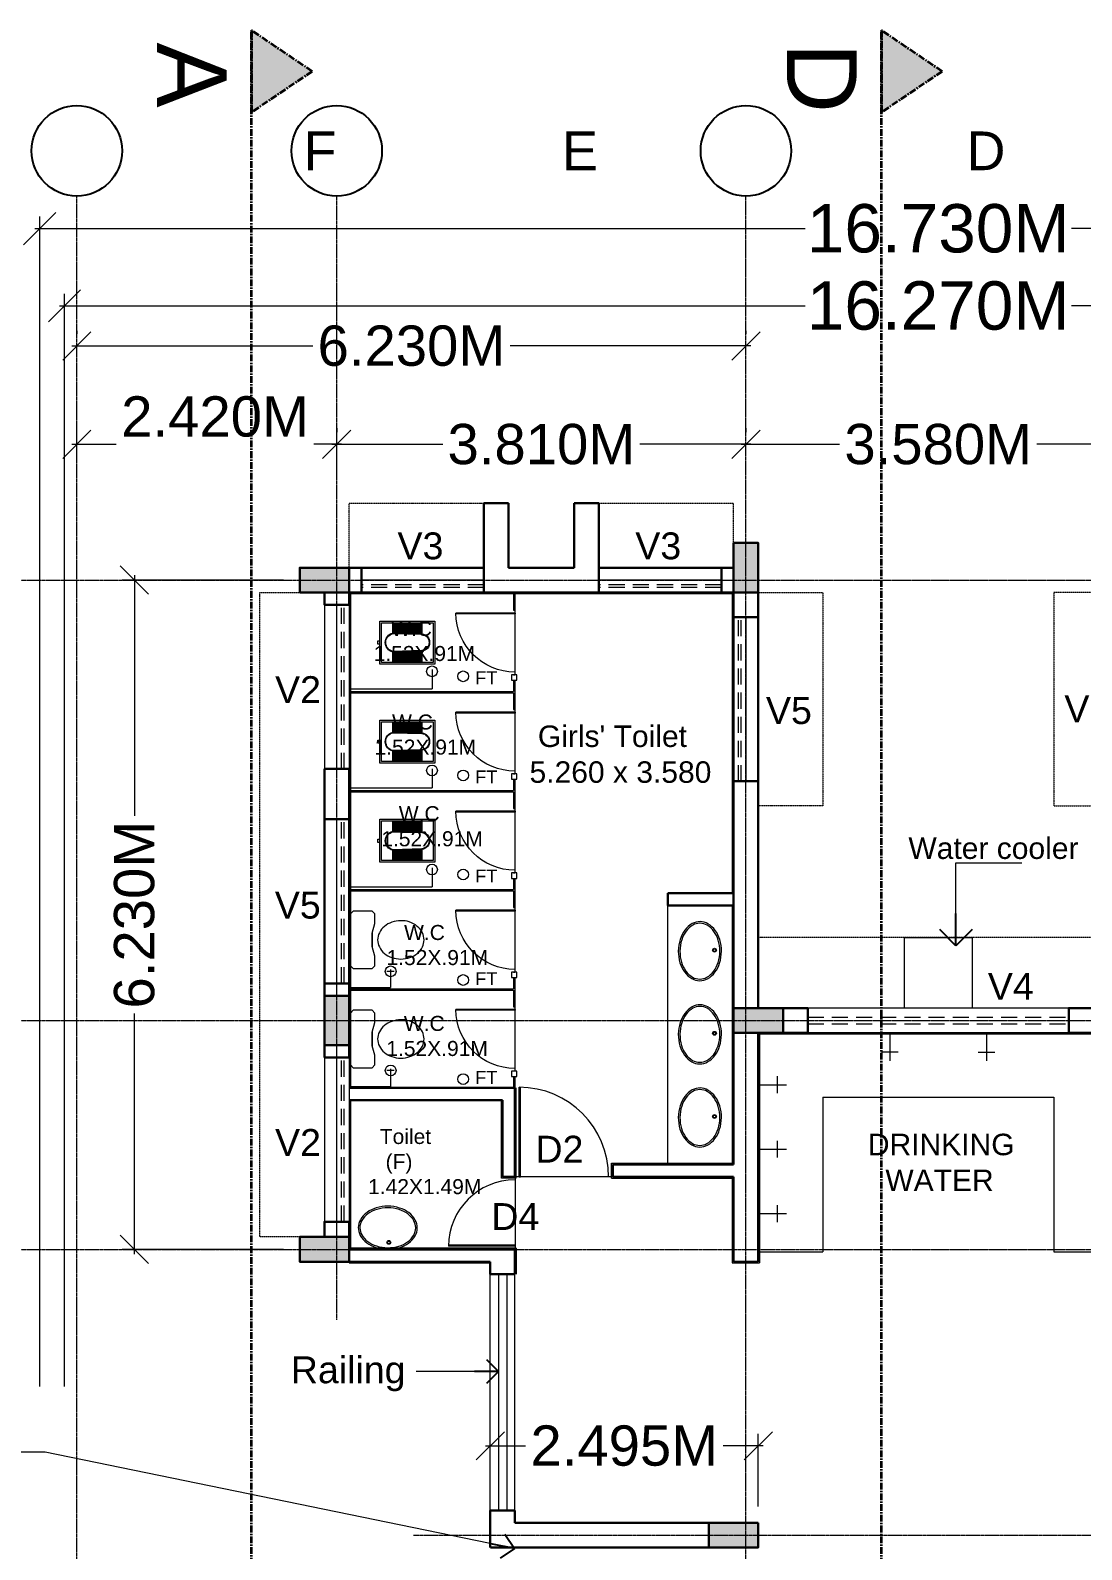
# Model space of a CAD drawing. Header units: metres. Extents: x 1545540 to 2027037, y 435419 to 693806.
# Drawn here: x 1683440 to 1693227, y 563981 to 578122 of the extents above; entities that cross this region are included whole.
import ezdxf

# ---------------------------------------------------------------- set-up
doc = ezdxf.new("R2010")
doc.units = ezdxf.units.M
doc.header["$LTSCALE"] = 1000
doc.header["$PDMODE"] = 35
doc.linetypes.add('CENTER', pattern=[2, 1.25, -0.25, 0.25, -0.25])
doc.linetypes.add('DASHED', pattern=[0.75, 0.5, -0.25])
doc.layers.get('Defpoints').update_dxf_attribs({"lineweight": 18})
for name, color, linetype, lineweight in [('- WALL', 7, 'Continuous', 30), ('Col-Hatch', 9, 'Continuous', 13), ('coloum hatch', 254, 'Continuous', 9), ('Column', 252, 'Continuous', 30), ('CUBICAL TOILET', 160, 'Continuous', 9), ('dimension', 6, 'Continuous', 13), ('Door', 54, 'Continuous', 13), ('elevation', 1, 'Continuous', 13), ('Fixture', 44, 'Continuous', 9), ('Furniture', 13, 'Continuous', 13), ('grid', 21, 'CENTER', 15), ('gride dimen', 3, 'Continuous', 13), ('Hidden', 1, 'DASHED', 18), ('PLASTER', 144, 'Continuous', 13), ('Railing', 34, 'Continuous', 20), ('Section Line', 135, 'CENTER', 35), ('Text-1', 240, 'Continuous', 15), ('Text-2', 122, 'Continuous', 25), ('Text-Grid', 1, 'Continuous', 25), ('Ventilator', 6, 'DASHED', 18), ('Window-Wall', 7, 'Continuous', 18)]:
    doc.layers.add(name, color=color, linetype=linetype, lineweight=lineweight)
doc.layers.add('text', color=7, linetype='Continuous')
doc.styles.add('dim-stylus bt', font='arial.ttf')
doc.styles.add('L120', font='simplex.shx', dxfattribs={"height": 1})
doc.styles.add('style1', font='')
doc.styles.get('style1').set_extended_font_data('Century Gothic')
doc.dimstyles.new('1      100 (big)', dxfattribs={"dimscale": 75, "dimtxt": 5, "dimasz": 3.5, "dimexe": 1.5, "dimexo": 2, "dimgap": 1, "dimtad": 0, "dimdec": 3, "dimlfac": 0.001, "dimzin": 0, "dimdsep": 46, "dimtxsty": 'dim-stylus bt', "dimblk": 'OBLIQUE', "dimcen": 0, "dimdle": 0.6, "dimclrd": 256, "dimclre": 7, "dimclrt": 256, "dimadec": 0, "dimazin": 0, "dimtfac": 0.7, "dimtdec": 3, "dimtofl": 0, "dimtmove": 1, "dimatfit": 3, "dimldrblk": 'OPEN90', "dimfxl": 0, "dimtolj": 1, "dimtzin": 0, "dimlwd": 15, "dimlwe": 15, "dimarcsym": 0})

# ---------------------------------------------------------------- blocks, each defined once
blk = doc.blocks.new('_Oblique')
at = {"color": 0, "linetype": 'ByBlock', "lineweight": -2}
blk.add_line((-0.5, -0.5), (0.5, 0.5), dxfattribs=at)
blk = doc.blocks.new('*D199')
at = {"layer": 'Defpoints', "color": 0, "ltscale": 50, "transparency": 16777216}
for p in [(1683757, 575558), (1683757, 565348), (1700027, 565205)]:
    blk.add_point(p, dxfattribs=at)
at = {"layer": 'dimension', "lineweight": 15, "ltscale": 50, "transparency": 16777216}
for p, q in [((1683712, 575558), (1690652, 575558)), ((1700072, 575558), (1693132, 575558))]:
    blk.add_line(p, q, dxfattribs=at)
at = {"layer": 'dimension', "color": 7, "lineweight": 15, "ltscale": 50, "transparency": 16777216}
for p, q in [((1683757, 565498), (1683757, 575670)), ((1700027, 565355), (1700027, 575670))]:
    blk.add_line(p, q, dxfattribs=at)
at = {"layer": 'dimension', "lineweight": 15, "ltscale": 50, "transparency": 16777216, "xscale": 300, "yscale": 300, "zscale": 300, "rotation": 180}
blk.add_blockref('_Oblique', (1683757, 575558), dxfattribs=at)
at = {"layer": 'dimension', "lineweight": 15, "ltscale": 50, "transparency": 16777216, "xscale": 300, "yscale": 300, "zscale": 300}
blk.add_blockref('_Oblique', (1700027, 575558), dxfattribs=at)
at = {"layer": 'dimension', "ltscale": 50, "transparency": 16777216, "insert": (1691892, 575558), "char_height": 450, "attachment_point": 5, "style": 'dim-stylus bt'}
blk.add_mtext('\\A1;16.270M', dxfattribs=at)
blk = doc.blocks.new('_Open90')
at = {"color": 0, "linetype": 'ByBlock', "lineweight": -2}
for p, q in [((-0.5, 0.5), (0, 0)), ((0, 0), (-1, 0)), ((0, 0), (-0.5, -0.5))]:
    blk.add_line(p, q, dxfattribs=at)
blk = doc.blocks.new('*D203')
at = {"layer": 'Defpoints', "color": 0, "ltscale": 50, "transparency": 16777216}
for p in [(1685947, 573006), (1684408, 566776), (1685947, 566776)]:
    blk.add_point(p, dxfattribs=at)
at = {"layer": 'gride dimen', "color": 7, "lineweight": 15, "ltscale": 50, "transparency": 16777216}
for p, q in [((1685797, 573006), (1684295, 573006)), ((1685797, 566776), (1684295, 566776))]:
    blk.add_line(p, q, dxfattribs=at)
at = {"layer": 'gride dimen', "lineweight": 15, "ltscale": 50, "transparency": 16777216}
for p, q in [((1684408, 573051), (1684408, 570810)), ((1684408, 566731), (1684408, 568972))]:
    blk.add_line(p, q, dxfattribs=at)
at = {"layer": 'gride dimen', "lineweight": 15, "ltscale": 50, "transparency": 16777216, "xscale": 262.5, "yscale": 262.5, "zscale": 262.5}
for p, rotation in [((1684408, 573006), 90), ((1684408, 566776), 270)]:
    blk.add_blockref('_Oblique', p, dxfattribs=dict(at, rotation=rotation))
at = {"layer": 'gride dimen', "ltscale": 50, "transparency": 16777216, "insert": (1684408, 569891), "char_height": 375, "attachment_point": 5, "rotation": 90, "style": 'dim-stylus bt'}
blk.add_mtext('\\A1;6.230M', dxfattribs=at)
blk = doc.blocks.new('*D204')
at = {"layer": 'Defpoints', "color": 0, "ltscale": 50, "transparency": 16777216}
for p in [(1686292, 574269), (1690102, 574269), (1690102, 574269)]:
    blk.add_point(p, dxfattribs=at)
at = {"layer": 'gride dimen', "color": 7, "lineweight": 15, "ltscale": 50, "transparency": 16777216}
for p, q in [((1686292, 574419), (1686292, 574382)), ((1690102, 574419), (1690102, 574382))]:
    blk.add_line(p, q, dxfattribs=at)
at = {"layer": 'gride dimen', "lineweight": 15, "ltscale": 50, "transparency": 16777216}
for p, q in [((1686247, 574269), (1687279, 574269)), ((1690147, 574269), (1689115, 574269))]:
    blk.add_line(p, q, dxfattribs=at)
at = {"layer": 'gride dimen', "lineweight": 15, "ltscale": 50, "transparency": 16777216, "xscale": 262.5, "yscale": 262.5, "zscale": 262.5, "rotation": 180}
blk.add_blockref('_Oblique', (1686292, 574269), dxfattribs=at)
at = {"layer": 'gride dimen', "lineweight": 15, "ltscale": 50, "transparency": 16777216, "xscale": 262.5, "yscale": 262.5, "zscale": 262.5}
blk.add_blockref('_Oblique', (1690102, 574269), dxfattribs=at)
at = {"layer": 'gride dimen', "ltscale": 50, "transparency": 16777216, "insert": (1688197, 574269), "char_height": 375, "attachment_point": 5, "style": 'dim-stylus bt'}
blk.add_mtext('\\A1;3.810M', dxfattribs=at)
blk = doc.blocks.new('*D205')
at = {"layer": 'Defpoints', "color": 0, "ltscale": 50, "transparency": 16777216}
for p in [(1690102, 574269), (1693682, 574269), (1693682, 574269)]:
    blk.add_point(p, dxfattribs=at)
at = {"layer": 'gride dimen', "color": 7, "lineweight": 15, "ltscale": 50, "transparency": 16777216}
for p, q in [((1690102, 574419), (1690102, 574382)), ((1693682, 574419), (1693682, 574382))]:
    blk.add_line(p, q, dxfattribs=at)
at = {"layer": 'gride dimen', "lineweight": 15, "ltscale": 50, "transparency": 16777216}
for p, q in [((1690057, 574269), (1690974, 574269)), ((1693727, 574269), (1692810, 574269))]:
    blk.add_line(p, q, dxfattribs=at)
at = {"layer": 'gride dimen', "lineweight": 15, "ltscale": 50, "transparency": 16777216, "xscale": 262.5, "yscale": 262.5, "zscale": 262.5, "rotation": 180}
blk.add_blockref('_Oblique', (1690102, 574269), dxfattribs=at)
at = {"layer": 'gride dimen', "lineweight": 15, "ltscale": 50, "transparency": 16777216, "xscale": 262.5, "yscale": 262.5, "zscale": 262.5}
blk.add_blockref('_Oblique', (1693682, 574269), dxfattribs=at)
at = {"layer": 'gride dimen', "ltscale": 50, "transparency": 16777216, "insert": (1691892, 574269), "char_height": 375, "attachment_point": 5, "style": 'dim-stylus bt'}
blk.add_mtext('\\A1;3.580M', dxfattribs=at)
blk = doc.blocks.new('*D209')
at = {"layer": 'Defpoints', "color": 0, "ltscale": 50, "transparency": 16777216}
for p in [(1686292, 574269), (1683872, 573961), (1686292, 573961)]:
    blk.add_point(p, dxfattribs=at)
at = {"layer": 'gride dimen', "lineweight": 15, "ltscale": 50, "transparency": 16777216}
for p, q in [((1683827, 574269), (1684238, 574269)), ((1686337, 574269), (1686080, 574269))]:
    blk.add_line(p, q, dxfattribs=at)
at = {"layer": 'gride dimen', "color": 7, "lineweight": 15, "ltscale": 50, "transparency": 16777216}
for p, q in [((1683872, 574111), (1683872, 574382)), ((1686292, 574111), (1686292, 574382))]:
    blk.add_line(p, q, dxfattribs=at)
at = {"layer": 'gride dimen', "lineweight": 15, "ltscale": 50, "transparency": 16777216, "xscale": 262.5, "yscale": 262.5, "zscale": 262.5, "rotation": 180}
blk.add_blockref('_Oblique', (1683872, 574269), dxfattribs=at)
at = {"layer": 'gride dimen', "lineweight": 15, "ltscale": 50, "transparency": 16777216, "xscale": 262.5, "yscale": 262.5, "zscale": 262.5}
blk.add_blockref('_Oblique', (1686292, 574269), dxfattribs=at)
at = {"layer": 'gride dimen', "ltscale": 50, "transparency": 16777216, "insert": (1685159, 574526), "char_height": 375, "attachment_point": 5, "style": 'dim-stylus bt'}
blk.add_mtext('\\A1;2.420M', dxfattribs=at)
blk = doc.blocks.new('*D211')
at = {"layer": 'Defpoints', "color": 0, "ltscale": 50, "transparency": 16777216}
for p in [(1700257, 576277), (1683527, 565348), (1700257, 565198)]:
    blk.add_point(p, dxfattribs=at)
at = {"layer": 'dimension', "color": 7, "lineweight": 15, "ltscale": 50, "transparency": 16777216}
for p, q in [((1683527, 565498), (1683527, 576390)), ((1700257, 565348), (1700257, 576390))]:
    blk.add_line(p, q, dxfattribs=at)
at = {"layer": 'dimension', "lineweight": 15, "ltscale": 50, "transparency": 16777216}
for p, q in [((1683482, 576277), (1690652, 576277)), ((1700302, 576277), (1693132, 576277))]:
    blk.add_line(p, q, dxfattribs=at)
at = {"layer": 'dimension', "lineweight": 15, "ltscale": 50, "transparency": 16777216, "xscale": 300, "yscale": 300, "zscale": 300, "rotation": 180}
blk.add_blockref('_Oblique', (1683527, 576277), dxfattribs=at)
at = {"layer": 'dimension', "lineweight": 15, "ltscale": 50, "transparency": 16777216, "xscale": 300, "yscale": 300, "zscale": 300}
blk.add_blockref('_Oblique', (1700257, 576277), dxfattribs=at)
at = {"layer": 'dimension', "ltscale": 50, "transparency": 16777216, "insert": (1691892, 576277), "char_height": 450, "attachment_point": 5, "style": 'dim-stylus bt'}
blk.add_mtext('\\A1;16.730M', dxfattribs=at)
blk = doc.blocks.new('*D212')
at = {"layer": 'Defpoints', "color": 0, "ltscale": 50, "transparency": 16777216}
for p in [(1683872, 575175), (1690102, 575185), (1690102, 575175)]:
    blk.add_point(p, dxfattribs=at)
at = {"layer": 'gride dimen', "color": 7, "lineweight": 15, "ltscale": 50, "transparency": 16777216}
for p, q in [((1683872, 575325), (1683872, 575298)), ((1690102, 575325), (1690102, 575298))]:
    blk.add_line(p, q, dxfattribs=at)
at = {"layer": 'gride dimen', "lineweight": 15, "ltscale": 50, "transparency": 16777216}
for p, q in [((1683827, 575185), (1686068, 575185)), ((1690147, 575185), (1687906, 575185))]:
    blk.add_line(p, q, dxfattribs=at)
at = {"layer": 'gride dimen', "lineweight": 15, "ltscale": 50, "transparency": 16777216, "xscale": 262.5, "yscale": 262.5, "zscale": 262.5, "rotation": 180}
blk.add_blockref('_Oblique', (1683872, 575185), dxfattribs=at)
at = {"layer": 'gride dimen', "lineweight": 15, "ltscale": 50, "transparency": 16777216, "xscale": 262.5, "yscale": 262.5, "zscale": 262.5}
blk.add_blockref('_Oblique', (1690102, 575185), dxfattribs=at)
at = {"layer": 'gride dimen', "ltscale": 50, "transparency": 16777216, "insert": (1686987, 575185), "char_height": 375, "attachment_point": 5, "style": 'dim-stylus bt'}
blk.add_mtext('\\A1;6.230M', dxfattribs=at)
blk = doc.blocks.new('RSA BASIN 2')
for points in [[(10.67, -8.12, 0.12976), (9.97, -5.22, 0.106426), (7.61, -2.47, 0.084431), (4.27, -0.72, 0.073534), (0, 0, 0.073534), (-4.29, -0.55, 0.084431), (-7.7, -2.16, 0.106426), (-10.17, -4.82, 0.12976), (-10.98, -7.69, 0.12976), (-10.28, -10.59, 0.106426), (-7.92, -13.34, 0.084431), (-4.58, -15.09, 0.073534), (-0.31, -15.81, 0.073534), (3.98, -15.26, 0.084431), (7.39, -13.64, 0.106426), (9.85, -10.99, 0.12976)], [(10.08, -7.9, 0.119977), (9.45, -5.5, 0.106426), (7.25, -2.94, 0.084431), (4.08, -1.28, 0.073534), (-0.01, -0.59, 0.073534), (-4.13, -1.12, 0.084431), (-7.36, -2.65, 0.106426), (-9.66, -5.12, 0.12976), (-10.39, -7.7, 0.009633), (-10.39, -7.9, 0.119977), (-9.76, -10.31, 0.106426), (-7.57, -12.87, 0.084431), (-4.4, -14.53, 0.073534), (-0.3, -15.22, 0.073534), (3.82, -14.69, 0.084431), (7.05, -13.16, 0.106426), (9.35, -10.69, 0.12976), (10.08, -8.11, 0.009633)]]:
    blk.add_lwpolyline(points, format="xyb", close=True)
for radius in [0.7, 0.479]:
    blk.add_circle((-0.47, -2.53), radius)
blk = doc.blocks.new('CC')
at = {"layer": 'Col-Hatch', "ltscale": 0.05}
blk.add_hatch(color=256, dxfattribs=at).paths.add_polyline_path([(4078.606, 341.328), (4078.606, 341.098), (4079.066, 341.098), (4079.066, 341.328)])
at = {"layer": 'Column'}
blk.add_lwpolyline([(4078.606, 341.328), (4079.066, 341.328), (4079.066, 341.098), (4078.606, 341.098)], close=True, dxfattribs=at)
blk = doc.blocks.new('ENGLISH SHEET')
at = {"layer": 'Fixture'}
for p, q in [((4663.798, 251.204), (4663.773, 251.179)), ((4663.773, 251.179), (4663.773, 250.696)), ((4663.976, 251.204), (4663.798, 251.204)), ((4664.002, 251.179), (4663.976, 251.204)), ((4664.002, 251.09), (4664.002, 251.179)), ((4663.976, 251.001), (4664.002, 251.09)), ((4663.976, 250.874), (4663.976, 251.001)), ((4663.976, 251.001), (4663.976, 250.874)), ((4664.002, 250.785), (4663.976, 250.874)), ((4664.002, 250.696), (4664.002, 250.785)), ((4663.773, 250.696), (4663.798, 250.67)), ((4663.798, 250.67), (4663.976, 250.67)), ((4663.976, 250.67), (4664.002, 250.696))]:
    blk.add_line(p, q, dxfattribs=at)
blk.add_lwpolyline([(4664.459, 250.937, 0.117036), (4664.443, 251.003, 0.104338), (4664.396, 251.063, 0.09029), (4664.321, 251.105, 0.09898), (4664.243, 251.115, 0.08237), (4664.159, 251.101, 0.09029), (4664.09, 251.063, 0.104338), (4664.043, 251.003, 0.117036), (4664.027, 250.937, 0.117036), (4664.043, 250.871, 0.104338), (4664.09, 250.811, 0.09029), (4664.159, 250.773, 0.08237), (4664.243, 250.759, 0.08237), (4664.327, 250.773, 0.09029), (4664.396, 250.811, 0.104338), (4664.443, 250.871, 0.117036)], format="xyb", close=True, dxfattribs=at)
blk = doc.blocks.new('RSA CL6')
for p, q in [((5.51, 3.48), (5.51, 7.28)), ((5.91, 3.47), (5.91, 7.28)), ((6.3, 3.46), (6.3, 7.28)), ((6.69, 3.45), (6.69, 7.28)), ((7.09, 3.44), (7.09, 7.28)), ((7.48, 3.43), (7.48, 7.28)), ((7.87, 3.42), (7.87, 7.28)), ((8.27, 3.41), (8.27, 7.28)), ((8.66, 3.4), (8.66, 7.28)), ((9.06, 3.39), (9.06, 7.28)), ((9.45, 3.38), (9.45, 7.28)), ((9.84, 3.37), (9.84, 7.28)), ((10.24, 3.36), (10.24, 7.28)), ((10.63, 3.35), (10.63, 7.28)), ((11.02, 3.34), (11.02, 7.28)), ((11.42, 3.33), (11.42, 7.28)), ((11.81, 3.32), (11.81, 7.28)), ((12.2, 3.31), (12.2, 7.28)), ((12.6, 3.31), (12.6, 7.28)), ((12.99, 3.3), (12.99, 7.28)), ((13.39, 3.29), (13.39, 7.28)), ((13.78, 3.28), (13.78, 7.28)), ((14.17, 3.27), (14.17, 7.28)), ((14.57, 3.26), (14.57, 7.28)), ((14.96, 3.25), (14.96, 7.28)), ((15.35, 3.24), (15.35, 7.28)), ((15.75, 3.23), (15.75, 7.28)), ((16.14, 3.22), (16.14, 7.28)), ((16.14, 7.28), (16.14, 3.22)), ((5.51, -7.28), (5.51, -3.47)), ((5.91, -7.28), (5.91, -3.45)), ((6.3, -7.28), (6.3, -3.44)), ((6.69, -7.28), (6.69, -3.43)), ((7.09, -7.28), (7.09, -3.42)), ((7.48, -7.28), (7.48, -3.41)), ((7.87, -7.28), (7.87, -3.4)), ((8.27, -7.28), (8.27, -3.39)), ((8.66, -7.28), (8.66, -3.38)), ((9.06, -7.28), (9.06, -3.37)), ((9.45, -7.28), (9.45, -3.36)), ((9.84, -7.28), (9.84, -3.34)), ((10.24, -7.28), (10.24, -3.33)), ((10.63, -7.28), (10.63, -3.32)), ((11.02, -7.28), (11.02, -3.31)), ((11.42, -7.28), (11.42, -3.3)), ((11.81, -7.28), (11.81, -3.29)), ((12.2, -7.28), (12.2, -3.28)), ((12.6, -7.28), (12.6, -3.27)), ((12.99, -7.28), (12.99, -3.26)), ((13.39, -7.28), (13.39, -3.24)), ((13.78, -7.28), (13.78, -3.23)), ((14.17, -7.28), (14.17, -3.22)), ((14.57, -7.28), (14.57, -3.21)), ((14.96, -7.28), (14.96, -3.2)), ((15.35, -7.28), (15.35, -3.19)), ((15.75, -7.28), (15.75, -3.18)), ((16.14, -3.17), (16.14, -7.28)), ((16.14, -7.28), (16.14, -3.17))]:
    blk.add_line(p, q)
for points in [[(0.79, 7.87), (20.87, 7.87), (20.87, -7.87), (0.79, -7.87)], [(1.38, 7.28), (20.28, 7.28), (20.28, -7.28), (1.38, -7.28)]]:
    blk.add_lwpolyline(points, close=True)
blk.add_lwpolyline([(0.79, -0.59), (0, -0.59), (0, 0.59), (0.79, 0.59)])
for points in [[(5.51, 3.48), (16.14, 3.22, -0.899983), (16.14, -3.17), (5.54, -3.47, -0.799392)], [(5.53, 3.28), (16.13, 3.02, -0.897689), (16.12, -2.97), (5.56, -3.27, -0.793494), (5.53, 3.28)]]:
    blk.add_lwpolyline(points, format="xyb", close=True)
blk = doc.blocks.new('RH 1200')
for p, q in [((20.99, 0), (20.99, 43.31)), ((21.65, 0), (21.65, 43.31)), ((21.65, 0), (20.99, 0))]:
    blk.add_line(p, q)
at = {"extrusion": (0, 0, -1)}
blk.add_ellipse((21.65, 0), major_axis=(-30.62, 30.62), ratio=1, start_param=5.497787, end_param=7.068583, dxfattribs=at)
blk = doc.blocks.new('HJK')
at = {"layer": 'Door', "ltscale": 20}
blk.add_line((3658.233, -481.12), (3658.908, -481.12), dxfattribs=at)
at = {"layer": 'Door', "ltscale": 20, "xscale": 0.014287499999341, "yscale": 0.014287499999341, "zscale": 0.014287499999341, "rotation": 359.999999999943}
blk.add_blockref('RH 1200', (3658.571, -481.12), dxfattribs=at)
blk = doc.blocks.new('*D214')
at = {"layer": 'Defpoints', "color": 0, "ltscale": 50, "transparency": 16777216}
for p in [(1687722, 564947), (1687722, 564231), (1690217, 564231)]:
    blk.add_point(p, dxfattribs=at)
at = {"layer": 'gride dimen', "lineweight": 15, "ltscale": 50, "transparency": 16777216}
for p, q in [((1687677, 564947), (1688048, 564947)), ((1690262, 564947), (1689891, 564947))]:
    blk.add_line(p, q, dxfattribs=at)
at = {"layer": 'gride dimen', "color": 7, "lineweight": 15, "ltscale": 50, "transparency": 16777216}
for p, q in [((1687722, 564381), (1687722, 565060)), ((1690217, 564381), (1690217, 565060))]:
    blk.add_line(p, q, dxfattribs=at)
at = {"layer": 'gride dimen', "lineweight": 15, "ltscale": 50, "transparency": 16777216, "xscale": 262.5, "yscale": 262.5, "zscale": 262.5}
for p, rotation in [((1687722, 564947), 180.0000000004864), ((1690217, 564947), 4.864109115487736e-10)]:
    blk.add_blockref('_Oblique', p, dxfattribs=dict(at, rotation=rotation))
at = {"layer": 'gride dimen', "ltscale": 50, "transparency": 16777216, "insert": (1688969, 564947), "char_height": 375, "attachment_point": 5, "style": 'dim-stylus bt'}
blk.add_mtext('\\A1;2.495M', dxfattribs=at)

msp = doc.modelspace()

# ---------------------------------------------------------------- hatches: boundary and pattern name
at = {"layer": 'Section Line', "ltscale": 0.05}
for points in [[(1686062.8221, 577740.086), (1685497.8043, 578122.03), (1685497.8043, 577358.1421)], [(1691928.1245, 577740.086), (1691363.1067, 578122.03), (1691363.1067, 577358.1421)]]:
    msp.add_hatch(color=256, dxfattribs=at).paths.add_polyline_path(points)

# ---------------------------------------------------------------- linework, layer by layer
at = {"layer": '- WALL'}
for p, q in [((1687892.1067, 573720.9925), (1687662.1068, 573720.9925)), ((1687662.1068, 572890.9925), (1687662.1068, 573720.9925)), ((1687892.1067, 573120.9925), (1687892.1067, 573720.9925)), ((1688502.1067, 573120.9925), (1688502.1067, 573720.9925)), ((1688732.1067, 573720.9925), (1688502.1067, 573720.9925)), ((1688732.1067, 572890.9925), (1688732.1067, 573720.9925)), ((1686522.1068, 573120.9925), (1686407.1068, 573120.9925)), ((1687662.1068, 573120.9925), (1686521.1067, 573120.9925)), ((1686521.1067, 572890.9925), (1686521.1067, 573120.9925)), ((1688502.1067, 573120.9925), (1687892.1067, 573120.9925)), ((1689873.1067, 573120.9925), (1688732.1067, 573120.9925)), ((1689987.1067, 573120.9925), (1689873.1067, 573120.9925)), ((1689873.1067, 573120.9925), (1689873.1067, 572890.9925)), ((1686407.1067, 572890.9925), (1686522.1068, 572890.9925)), ((1686521.1067, 572890.9925), (1687662.1068, 572890.9925)), ((1687662.1068, 572890.9925), (1688732.1067, 572890.9925)), ((1688732.1067, 572890.9925), (1689873.1067, 572890.9925)), ((1689873.1067, 572890.9925), (1689987.1067, 572890.9925)), ((1689987.1067, 572890.9925), (1689987.1067, 567565.9927)), ((1690217.1067, 572890.9925), (1690217.1067, 569020.9926)), ((1686177.1068, 571247.9925), (1686407.1068, 571247.9925)), ((1689987.1067, 571132.9926), (1690217.1067, 571132.9926)), ((1686177.1067, 570778.9926), (1686177.1067, 569135.9926)), ((1686407.1067, 569135.9926), (1686407.1067, 570778.9926)), ((1689375.1067, 570091.3307), (1689987.1067, 570091.3307)), ((1689375.1067, 570091.3307), (1689375.1067, 569976.3307)), ((1689375.1067, 569976.3307), (1689987.1067, 569976.3307)), ((1686407.1067, 568790.9926), (1686407.1067, 569240.9926)), ((1686407.1067, 568790.9926), (1686407.1067, 569240.9926)), ((1690217.1067, 568790.9926), (1690217.1067, 566660.9926)), ((1686407.1068, 568278.9926), (1687951.6068, 568278.9926)), ((1687951.6068, 567450.9926), (1687951.6068, 568278.9926)), ((1686407.1068, 568163.9926), (1687836.6068, 568163.9926)), ((1687836.6068, 567450.9926), (1687836.6068, 568163.9926)), ((1688861.6998, 567565.9927), (1689987.1067, 567565.9927)), ((1688861.6998, 567450.9927), (1688861.6998, 567565.9927)), ((1687951.6068, 567450.9926), (1687836.6068, 567450.9926)), ((1688861.6998, 567450.9927), (1689987.1067, 567450.9927)), ((1689987.1067, 567450.9927), (1689987.1067, 566660.9926)), ((1687951.6998, 566775.9926), (1686407.1068, 566775.9926)), ((1687951.6068, 566775.9926), (1687951.6068, 566545.9926)), ((1686407.1068, 566660.9926), (1687721.6068, 566660.9926)), ((1690217.1067, 566660.9926), (1689987.1067, 566660.9926)), ((1689987.1067, 566660.9926), (1690217.1067, 566660.9926)), ((1687721.6068, 564000.9927), (1687721.6068, 564230.9927)), ((1689757.1067, 564230.9927), (1687951.6068, 564230.9927)), ((1689757.1067, 564000.9927), (1687722.1073, 564000.9927))]:
    msp.add_line(p, q, dxfattribs=at)
at = {"layer": '- WALL', "ltscale": 0.05}
for p, q in [((1686177.1067, 569250.9926), (1686407.1067, 569250.9926)), ((1686177.1067, 568560.9926), (1686407.1068, 568560.9926)), ((1686177.1067, 568560.9926), (1686407.1068, 568560.9926)), ((1686177.1068, 566890.9926), (1686407.1068, 566890.9926)), ((1687721.6068, 566545.9926), (1687721.6068, 566660.9926)), ((1687951.6068, 566545.9926), (1687951.6068, 566660.9926)), ((1687721.6068, 566545.9926), (1687951.6068, 566545.9926)), ((1687721.6068, 564345.9927), (1687951.6068, 564345.9927)), ((1687721.6068, 564230.9927), (1687721.6068, 564345.9927)), ((1687951.6068, 564345.9927), (1687951.6068, 564230.9927))]:
    msp.add_line(p, q, dxfattribs=at)
for points in [[(1686407.1067, 572775.9925), (1686177.1067, 572775.9925), (1686177.1068, 572890.9925), (1686407.1068, 572890.9925)], [(1690217.1067, 572660.9925), (1689987.1067, 572660.9925), (1689987.1067, 572890.9925), (1690217.1067, 572890.9925)], [(1693337.1067, 568790.9926), (1693337.1067, 569020.9926), (1693107.1067, 569020.9926), (1693107.1067, 568790.9926)], [(1686177.1067, 568560.9926), (1686407.1067, 568560.9926), (1686407.1067, 568675.9926), (1686177.1067, 568675.9926)], [(1686407.1068, 567032.9926), (1686177.1068, 567032.9926), (1686177.1068, 566890.9926), (1686407.1068, 566890.9926)]]:
    msp.add_lwpolyline(points, close=True, dxfattribs=at)
at = {"layer": '- WALL'}
msp.add_lwpolyline([(1686177.1068, 571247.9925), (1686407.1067, 571247.9925), (1686407.1067, 570778.9926), (1686177.1068, 570778.9926)], close=True, dxfattribs=at)
at = {"layer": '- WALL', "ltscale": 0.05}
msp.add_lwpolyline([(1690447.1067, 569020.9926), (1690447.1067, 569020.9926), (1690677.1067, 569020.9926), (1690677.1067, 568790.9926), (1690447.1067, 568790.9926)], dxfattribs=at)
at = {"layer": 'CUBICAL TOILET', "ltscale": 0.05}
for p, q in [((1687939.1067, 572878.9925), (1687939.1067, 572723.9925)), ((1687951.6067, 572878.9925), (1687951.6067, 572723.9925)), ((1687939.1067, 572723.9925), (1687951.6067, 572723.9925)), ((1687939.1067, 572123.9925), (1687951.6067, 572123.9925)), ((1687939.1067, 572073.9925), (1687939.1067, 571968.9925)), ((1687939.1068, 572123.9925), (1687951.6068, 572123.9925)), ((1687951.6067, 572073.9925), (1687951.6067, 571801.4925)), ((1686419.1067, 571968.9925), (1687939.1067, 571968.9925)), ((1686419.1067, 571956.4925), (1687939.1067, 571956.4925)), ((1687939.1067, 571956.4925), (1687939.1067, 571801.4925)), ((1687939.1067, 571801.4925), (1687951.6067, 571801.4925)), ((1687939.1067, 571201.4925), (1687951.6067, 571201.4925)), ((1687939.1068, 571201.4925), (1687951.6068, 571201.4925)), ((1686419.1067, 571046.4926), (1687939.1067, 571046.4926)), ((1686419.1067, 571033.9926), (1687939.1067, 571033.9926)), ((1687939.1067, 571151.4925), (1687939.1067, 571046.4925)), ((1687939.1067, 571033.9925), (1687939.1067, 570878.9925)), ((1687951.6067, 571151.4925), (1687951.6067, 570878.9925)), ((1687939.1067, 570878.9925), (1687951.6067, 570878.9925)), ((1687939.1067, 570278.9925), (1687951.6067, 570278.9925)), ((1687939.1067, 570228.9926), (1687939.1067, 570123.9926)), ((1687939.1068, 570278.9925), (1687951.6068, 570278.9925)), ((1687951.6067, 570228.9926), (1687951.6067, 569956.4926)), ((1686419.1067, 570123.9926), (1687939.1067, 570123.9926)), ((1686419.1067, 570111.4926), (1687939.1067, 570111.4926)), ((1687939.1067, 570111.4926), (1687939.1067, 569956.4926)), ((1687939.1067, 569956.4926), (1687951.6067, 569956.4926)), ((1687939.1067, 569356.4926), (1687951.6068, 569356.4926)), ((1686419.1067, 569201.4926), (1687939.1067, 569201.4926)), ((1686419.1067, 569188.9926), (1687939.1067, 569188.9926)), ((1687939.1067, 569188.9926), (1687939.1067, 569033.9926)), ((1687939.1068, 569306.4926), (1687939.1068, 569201.4926)), ((1687951.6068, 569306.4926), (1687951.6068, 569033.9926)), ((1687939.1067, 569033.9926), (1687951.6068, 569033.9926)), ((1687939.1068, 568383.9926), (1687939.1068, 568278.9926)), ((1687951.6068, 568383.9926), (1687951.6068, 568278.9926))]:
    msp.add_line(p, q, dxfattribs=at)
for points in [[(1687970.3567, 572123.9925), (1687920.3567, 572123.9925), (1687920.3567, 572073.9925), (1687970.3567, 572073.9925)], [(1687970.3567, 571201.4925), (1687920.3567, 571201.4925), (1687920.3567, 571151.4925), (1687970.3567, 571151.4925)], [(1687970.3567, 570278.9925), (1687920.3567, 570278.9925), (1687920.3567, 570228.9926), (1687970.3567, 570228.9926)], [(1687970.3567, 569356.4926), (1687920.3567, 569356.4926), (1687920.3567, 569306.4926), (1687970.3567, 569306.4926)], [(1687970.3567, 568433.9926), (1687920.3567, 568433.9926), (1687920.3567, 568383.9926), (1687970.3567, 568383.9926)]]:
    msp.add_lwpolyline(points, close=True, dxfattribs=at)
at = {"layer": 'Fixture'}
for p, q in [((1689375.1067, 567577.9927), (1689375.1067, 569976.3307)), ((1691442.1067, 568790.9926), (1691442.1067, 568529.2283)), ((1692342.1067, 568790.9926), (1692342.1067, 568529.2283)), ((1691520.1878, 568612.3739), (1691364.0256, 568612.3739)), ((1692264.0256, 568612.3739), (1692420.1877, 568612.3739)), ((1690395.7254, 568230.4115), (1690395.7254, 568386.5737)), ((1690217.1067, 568308.4926), (1690478.871, 568308.4926)), ((1690817.1067, 568190.9926), (1690817.1067, 566752.3914)), ((1690817.1067, 568190.9926), (1692967.1067, 568190.9926)), ((1692967.1067, 568190.9926), (1692967.1067, 566752.3914)), ((1690395.7254, 567630.4115), (1690395.7254, 567786.5737)), ((1690217.1067, 567708.4926), (1690478.871, 567708.4926)), ((1690217.1067, 567108.4926), (1690478.871, 567108.4926)), ((1690217.1067, 567108.4926), (1690478.871, 567108.4926)), ((1690395.7254, 567030.4115), (1690395.7254, 567186.5737)), ((1690217.1067, 566752.3914), (1690817.1067, 566752.3914)), ((1692967.1067, 566752.3914), (1693567.1067, 566752.3914))]:
    msp.add_line(p, q, dxfattribs=at)
msp.add_lwpolyline([(1691577.3471, 569679.8693), (1692206.8662, 569679.8693), (1692206.8662, 569020.9926), (1691577.3471, 569020.9926)], close=True, dxfattribs=at)
at = {"layer": 'Furniture', "ltscale": 0.05}
for p, q in [((1686419.1068, 572878.9925), (1687167.1068, 572878.9925)), ((1687179.1068, 572171.834), (1687179.1068, 571993.9925)), ((1686419.1067, 571993.9925), (1687179.1068, 571993.9925)), ((1687179.1068, 571249.334), (1687179.1068, 571071.4926)), ((1686419.1067, 571071.4926), (1687179.1068, 571071.4926)), ((1687179.1068, 570326.834), (1687179.1068, 570148.9926)), ((1686419.1067, 570148.9926), (1687179.1068, 570148.9926)), ((1686828.2652, 569363.4926), (1686759.9482, 569363.4926)), ((1686794.1067, 569379.334), (1686794.1067, 569213.4926)), ((1686419.1067, 569213.4926), (1686794.1067, 569213.4926)), ((1686828.2653, 568440.9926), (1686759.9482, 568440.9926)), ((1686794.1067, 568456.834), (1686794.1067, 568290.9926)), ((1686419.1067, 568290.9926), (1686794.1067, 568290.9926))]:
    msp.add_line(p, q, dxfattribs=at)
for centre in [(1687179.1068, 572155.9925), (1687469.1068, 572109.7029), (1687179.1068, 571233.4926), (1687469.1068, 571187.2029), (1687179.1068, 570310.9926), (1687469.1068, 570264.7029), (1686794.1067, 569363.4926), (1687469.1068, 569282.8197), (1686794.1067, 568440.9926), (1687469.1068, 568360.3197)]:
    msp.add_circle(centre, 50, dxfattribs=at)
at = {"layer": 'grid', "ltscale": 0.01}
for p, q in [((1683872.1068, 505697.7037), (1683872.1068, 576580.0684)), ((1686292.1068, 566119.1224), (1686292.1068, 576580.0684)), ((1690102.1067, 505742.5033), (1690102.1067, 576580.0684)), ((1681424.0607, 573005.9925), (1703070.7295, 573005.9925)), ((1681424.0607, 568905.9926), (1703070.7295, 568905.9926)), ((1681424.0607, 566775.9926), (1703070.7295, 566775.9926)), ((1687006.5645, 564115.9927), (1702579.3636, 564115.9927))]:
    msp.add_line(p, q, dxfattribs=at)
at = {"layer": 'Hidden', "color": 1, "ltscale": 0.005}
for p, q in [((1686407.1068, 573120.9925), (1686407.1068, 573720.9925)), ((1686407.1068, 573720.9925), (1687809.6067, 573720.9925)), ((1688574.6067, 573720.9925), (1689987.1067, 573720.9925)), ((1689987.1067, 573120.9925), (1689987.1067, 573720.9925)), ((1685577.1067, 572890.9925), (1686177.1068, 572890.9925)), ((1685577.1067, 566890.9926), (1685577.1067, 572890.9925)), ((1693567.1067, 569679.8693), (1690217.1067, 569679.8693)), ((1686177.1068, 566890.9926), (1685577.1067, 566890.9926))]:
    msp.add_line(p, q, dxfattribs=at)
for points in [[(1690217.1067, 572890.9925), (1690817.1067, 572890.9925), (1690817.1067, 570902.9926), (1690217.1067, 570902.9926)], [(1693567.1067, 572890.9925), (1692967.1067, 572890.9925), (1692967.1067, 570902.9926), (1693567.1067, 570902.9926)]]:
    msp.add_lwpolyline(points, dxfattribs=at)
at = {"layer": 'PLASTER', "ltscale": 0.05}
for p, q in [((1686419.1068, 572878.9925), (1686419.1068, 568278.9926)), ((1686434.1068, 572878.9925), (1689987.1067, 572878.9925)), ((1689975.1067, 572890.9925), (1689975.1067, 570091.3307)), ((1689975.1067, 569976.3307), (1689975.1067, 567577.9927)), ((1693555.1067, 568778.9926), (1690229.1067, 568778.9926)), ((1690229.1067, 568778.9926), (1690229.1067, 566648.9926)), ((1687963.6068, 567438.9926), (1687963.6068, 568278.0432)), ((1686419.1068, 568163.9926), (1686419.1068, 566787.9926)), ((1687824.6067, 567438.9926), (1687824.6067, 568163.9926)), ((1688849.6998, 567577.9927), (1689975.1067, 567577.9927)), ((1688849.6998, 567438.9927), (1688849.6998, 567577.9927)), ((1687963.6068, 567438.9926), (1687824.6067, 567438.9926)), ((1688849.6998, 567438.9927), (1689975.1067, 567438.9927)), ((1689975.1067, 567438.9927), (1689975.1067, 566648.9926)), ((1687963.1993, 566787.9926), (1686419.1068, 566787.9926)), ((1687963.1993, 566787.9926), (1687963.1993, 566545.9926)), ((1686407.1068, 566648.9926), (1687721.6068, 566648.9926)), ((1689975.1067, 566648.9926), (1690229.1067, 566648.9926))]:
    msp.add_line(p, q, dxfattribs=at)
at = {"layer": 'Railing', "ltscale": 0.01}
for p, q in [((1687799.6073, 566545.9926), (1687799.6073, 564345.9927)), ((1687874.6073, 566545.9926), (1687874.6073, 564345.9927))]:
    msp.add_line(p, q, dxfattribs=at)
at = {"layer": 'Section Line', "ltscale": 0.05}
for p, q in [((1685497.8043, 503841.6133), (1685497.8043, 578122.03)), ((1686062.8221, 577740.086), (1685497.8043, 578122.03)), ((1685497.8043, 578122.03), (1685497.8043, 577358.1421)), ((1691363.1067, 503841.6133), (1691363.1067, 578122.03)), ((1691928.1245, 577740.086), (1691363.1067, 578122.03)), ((1691363.1067, 578122.03), (1691363.1067, 577358.1421)), ((1686062.8221, 577740.086), (1685497.8043, 577358.1421)), ((1691928.1245, 577740.086), (1691363.1067, 577358.1421))]:
    msp.add_line(p, q, dxfattribs=at)
at = {"layer": 'Text-Grid'}
for centre in [(1683872.1068, 577001.0802), (1686292.1068, 577001.0802), (1690102.1067, 577001.0802)]:
    msp.add_circle(centre, 421.0118, dxfattribs=at)
at = {"layer": 'Ventilator', "ltscale": 0.3}
for p, q in [((1687662.1068, 572960.9925), (1686521.1067, 572960.9925)), ((1687662.1068, 572935.9925), (1686521.1067, 572935.9925)), ((1689873.1067, 572960.9925), (1688732.1067, 572960.9925)), ((1689873.1067, 572935.9925), (1688732.1067, 572935.9925)), ((1686337.1067, 571247.9925), (1686337.1067, 572775.9925)), ((1686362.1067, 571247.9925), (1686362.1067, 572775.9925)), ((1690032.1067, 571132.9926), (1690032.1066, 572660.9925)), ((1690057.1066, 571132.9926), (1690057.1066, 572660.9925)), ((1686337.1067, 569250.9926), (1686337.1067, 570778.9926)), ((1686362.1067, 569250.9926), (1686362.1067, 570778.9926)), ((1690677.1067, 568935.9348), (1693107.1067, 568935.9348)), ((1690677.1067, 568876.0503), (1693107.1067, 568876.0503)), ((1686337.1068, 567032.9926), (1686337.1068, 568560.9926)), ((1686362.1068, 567032.9926), (1686362.1068, 568560.9926))]:
    msp.add_line(p, q, dxfattribs=at)
at = {"layer": 'Window-Wall'}
for p, q in [((1687662.1068, 573005.9925), (1686521.1067, 573005.9925)), ((1689873.1067, 573005.9925), (1688732.1067, 573005.9925)), ((1686177.1067, 572775.9925), (1686177.1068, 571247.9925)), ((1686292.1067, 571247.9925), (1686292.1067, 572775.9925)), ((1686407.1067, 572775.9925), (1686407.1067, 571247.9925)), ((1689987.1067, 571132.9926), (1689987.1066, 572660.9925)), ((1690102.1066, 572660.9925), (1690102.1067, 571132.9926)), ((1686177.1067, 570778.9926), (1686407.1067, 570778.9926)), ((1686177.1067, 570778.9926), (1686177.1067, 569250.9926)), ((1686292.1067, 569250.9926), (1686292.1067, 570778.9926)), ((1686407.1067, 570778.9926), (1686407.1067, 569250.9926)), ((1693107.1067, 569020.9926), (1690677.1067, 569020.9926)), ((1693107.1067, 568790.9926), (1690677.1067, 568790.9926)), ((1686177.1067, 568560.9926), (1686177.1068, 567032.9926)), ((1686292.1068, 567032.9926), (1686292.1068, 568560.9926)), ((1686407.1068, 568560.9926), (1686407.1068, 567032.9926))]:
    msp.add_line(p, q, dxfattribs=at)
at = {"layer": 'Window-Wall', "ltscale": 50}
for p, q in [((1687721.6068, 564345.9927), (1687721.6068, 566545.9926)), ((1687951.6068, 564345.9927), (1687951.6068, 566545.9926))]:
    msp.add_line(p, q, dxfattribs=at)

# ---------------------------------------------------------------- block references
at = {"layer": 'coloum hatch', "ltscale": 0.05, "xscale": -999.9999814325156, "yscale": 999.9999814325156, "zscale": 999.9999814325156}
for p, rotation in [((2031315.2092, 4651956.9366), 90), ((2027505.2093, 4647741.9367), 90), ((-2388618.8374, 910119.0951), 180)]:
    msp.add_blockref('CC', p, dxfattribs=dict(at, rotation=rotation))
for p in [(5765013.0509, 231792.89), (5765013.0509, 225562.8901), (5768823.0508, 222902.8902)]:
    msp.add_blockref('CC', p, dxfattribs=at)
at = {"layer": 'Door', "rotation": 90}
for p, xscale, yscale, zscale in [((1260289.5694, -2679638.9779), 888.888872514655, 888.888872514655, 888.888872514655), ((1260289.5694, -2680561.4778), 888.888872514655, 888.888872514655, 888.888872514655), ((1260289.5694, -2681483.9778), 888.888872514655, 888.888872514655, 888.888872514655), ((1260289.5694, -2682406.4778), 888.888872514655, 888.888872514655, 888.888872514655), ((1260289.5694, -2683328.9778), 888.888872514655, 888.888872514655, 888.888872514655), ((1206831.8148, 4225684.3338), -999.9999814325156, 999.9999814325156, 999.9999814325156)]:
    msp.add_blockref('HJK', p, dxfattribs=dict(at, xscale=xscale, yscale=yscale, zscale=zscale))
at = {"layer": 'Door', "xscale": -1348.14812311591, "yscale": 1348.148123116023, "zscale": 1348.148123116065}
msp.add_blockref('HJK', (6620702.2041, 1216071.7492), dxfattribs=at)
at = {"layer": 'elevation', "xscale": 999.9999814325156, "yscale": 999.9999814325156, "zscale": 999.9999814325156}
for p in [(-2977353.8343, 318719.3222), (-2977353.8343, 317796.8222)]:
    msp.add_blockref('ENGLISH SHEET', p, dxfattribs=at)
at = {"layer": 'Fixture', "xscale": 25.39999952337422, "yscale": 25.39999952337422, "zscale": 25.39999952337422}
for p in [(1686674.1068, 572423.9925), (1686674.1067, 571501.4925), (1686674.1068, 570578.9926)]:
    msp.add_blockref('RSA CL6', p, dxfattribs=at)
at = {"layer": 'Fixture'}
for p, xscale, yscale, zscale, rotation in [((1689874.0346, 569549.8836), 25.39999952422235, 25.39999952422235, 25.39999952422235, 270.7446019526108), ((1689874.0346, 568775.7971), 25.39999952422235, 25.39999952422235, 25.39999952422235, 270.7446019526108), ((1689874.0346, 568001.7106), 25.39999952422235, 25.39999952422235, 25.39999952422235, 270.7446019526108), ((1686766.0307, 566775.9696), 25.39999952513177, 25.39999952513177, 25.39999952513177, 180.7446019525842)]:
    msp.add_blockref('RSA BASIN 2', p, dxfattribs=dict(at, xscale=xscale, yscale=yscale, zscale=zscale, rotation=rotation))

# ---------------------------------------------------------------- texts
at = {"layer": 'Section Line', "ltscale": 0.05, "char_height": 650, "width": 1065.825846, "attachment_point": 1, "rotation": 270, "style": 'style1'}
for s, insert in [('{\\fArial|b0|i0|c0|p34;A}', (1685268.3283, 578009.2524)), ('{\\fArial|b0|i0|c0|p34;D}', (1691133.6307, 578009.2524))]:
    msp.add_mtext(s, dxfattribs=dict(at, insert=insert))
at = {"layer": 'text', "attachment_point": 1, "rotation": 0.00000001, "style": 'L120'}
for s, insert, char_height, width in [('{\\fArial|b0|i0|c0|p34;   W.C\\P1.52X.91M}', (1686635.3156, 572625.2446), 139.999997, 4322.063963), ('{\\fArial|b0|i0|c0|p34;   W.C\\P1.52X.91M}', (1686644.1117, 571754.3029), 139.999997, 4322.063963), ('{\\fArial|b0|i0|c0|p34;   W.C\\P1.52X.91M}', (1686706.6832, 570901.0621), 139.999997, 4322.063963), ('{\\fArial|b0|i0|c0|p34;   W.C\\P1.52X.91M}', (1686755.6711, 569795.2342), 139.999997, 4322.063963), ('{\\fArial|b0|i0|c0|p34;   W.C\\P1.52X.91M}', (1686753.563, 568949.0091), 139.999997, 4322.063963), ('{\\fArial|b0|i0|c0|p34;  Toilet\\P   (F)\\P1.42X1.49M}', (1686584.1178, 567896.358), 139.999997, 4322.063963), ('\\pi1907.6;{\\fArial|b0|i0|c0|p34;Railing}', (1683957.0866, 565779.8058), 249.999995, 4832.063954)]:
    msp.add_mtext(s, dxfattribs=dict(at, insert=insert, char_height=char_height, width=width))
at = {"layer": 'text', "char_height": 199.999996, "width": 4322.063963, "attachment_point": 1, "style": 'L120'}
for s, insert in [("{\\fArial|b0|i0|c0|p34;   Girls' Toilet\\P  5.260 x 3.580}", (1687931.8523, 571651.8877)), ('{\\fArial|b0|i0|c0|p34;Water cooler}', (1691614.6503, 570609.7943)), ('\\pi1497.5;{\\fArial|b0|i0|c0|p34;DRINKING \\P\\pi1660.1;WATER}', (1689739.9011, 567852.0644))]:
    msp.add_mtext(s, dxfattribs=dict(at, insert=insert))
at = {"layer": 'Text-1', "char_height": 250, "width": 1299.406916, "attachment_point": 1, "rotation": 0.00000001, "style": 'L120'}
for s, insert in [('\\pi444.81;{\\fArial|b0|i0|c0|p34;V3}', (1686413.0615, 573449.0993)), ('\\pi444.81;{\\fArial|b0|i0|c0|p34;V3}', (1688627.1117, 573449.0993)), ('\\pi446.09;{\\fArial|b0|i0|c0|p34;V2}', (1685271.8361, 572110.7454)), ('\\pi443.87;{\\fArial|b0|i0|c0|p34;V5}', (1689844.7231, 571915.7571)), ('\\pi443.87;{\\fArial|b0|i0|c0|p34;V5}', (1692623.0227, 571931.5736)), ('\\pi443.87;{\\fArial|b0|i0|c0|p34;V5}', (1685271.8361, 570104.7454)), ('\\pi445.32;{\\fArial|b0|i0|c0|p34;V4}', (1691909.0589, 569348.4207)), ('\\pi446.09;{\\fArial|b0|i0|c0|p34;V2}', (1685271.8361, 567895.7454)), ('\\pi449.16;{\\fArial|b0|i0|c0|p34;D2}', (1687693.3477, 567833.2718)), ('\\pi448.39;{\\fArial|b0|i0|c0|p34;D4}', (1687282.9134, 567206.3041))]:
    msp.add_mtext(s, dxfattribs=dict(at, insert=insert))
at = {"layer": 'Text-2', "ltscale": 0.05, "char_height": 119.999998, "width": 6841.769914, "attachment_point": 1, "rotation": 0.00000001, "style": 'L120'}
for insert in [(1687581.8913, 572156.2679), (1687581.8913, 571233.7679), (1687581.8913, 570311.2679), (1687581.8913, 569355.3011), (1687581.8913, 568436.4674)]:
    msp.add_mtext('{\\fArial|b0|i0|c0|p34;FT}', dxfattribs=dict(at, insert=insert))
at = {"layer": 'Text-Grid', "char_height": 360.000023, "width": 4832.064347, "attachment_point": 3, "rotation": 359.99999997, "style": 'L120'}
for s, insert in [('{\\fArial|b0|i0|c0|p34;F}', (1686289.7461, 577180.9282)), ('{\\fArial|b0|i0|c0|p34;E}', (1688724.5954, 577180.9282)), ('{\\fArial|b0|i0|c0|p34;D}', (1692517.9591, 577180.9282))]:
    msp.add_mtext(s, dxfattribs=dict(at, insert=insert))

# ---------------------------------------------------------------- dimensions: what is measured, and where the dimension line sits
at = {"layer": 'dimension', "ltscale": 50}
dim = msp.add_linear_dim(base=(1700257.1065, 576277.3813), p1=(1683527.1068, 565347.9391), p2=(1700257.1065, 565197.9391), dimstyle='1      100 (big)', override={"dimtxt": 6, "dimasz": 4, "dimpost": 'M\\X'}, dxfattribs=at)
dim.commit()
dim.dimension.update_dxf_attribs({"geometry": '*D211', "text_midpoint": (1691892.1067, 576277.3813)})
dim = msp.add_linear_dim(base=(1683757.1068, 575557.738), p1=(1700027.1065, 565205.432), p2=(1683757.1068, 565347.9391), angle=180, dimstyle='1      100 (big)', override={"dimtxt": 6, "dimasz": 4, "dimpost": 'M\\X'}, dxfattribs=at)
dim.commit()
dim.dimension.update_dxf_attribs({"geometry": '*D199', "text_midpoint": (1691892.1067, 575557.738)})
at = {"layer": 'gride dimen', "ltscale": 50}
dim = msp.add_linear_dim(base=(1690102.1067, 575185.1675), p1=(1683872.1068, 575175.1356), p2=(1690102.1067, 575175.1356), dimstyle='1      100 (big)', override={"dimpost": 'M\\X'}, dxfattribs=at)
dim.commit()
dim.dimension.update_dxf_attribs({"geometry": '*D212', "text_midpoint": (1686987.1068, 575185.1675)})
dim = msp.add_linear_dim(base=(1686292.1068, 574269.3397), p1=(1683872.1068, 573960.5126), p2=(1686292.1068, 573960.5126), angle=0, dimstyle='1      100 (big)', override={"dimpost": 'M\\X'}, dxfattribs=at)
dim.commit()
dim.dimension.update_dxf_attribs({"geometry": '*D209', "text_midpoint": (1685158.9704, 574525.5519), "dimtype": 161})
for p1, p2, distance, picture, middle in [((1686292.1068, 574269.3397), (1690102.1067, 574269.3397), 0, '*D204', (1688197.1067, 574269.3397)), ((1690102.1067, 574269.3397), (1693682.1066, 574269.3397), 0, '*D205', (1691892.1067, 574269.3397)), ((1685947.1068, 573005.9925), (1685947.1068, 566775.9926), -1539.475, '*D203', (1684407.6317, 569890.9926)), ((1690217.1067, 564230.9927), (1687721.6068, 564230.9927), -716.3966, '*D214', (1688969.3567, 564947.3893))]:
    dim = msp.add_aligned_dim(p1=p1, p2=p2, distance=distance, dimstyle='1      100 (big)', override={"dimpost": 'M\\X'}, dxfattribs=at)
    dim.commit()
    dim.dimension.update_dxf_attribs({"geometry": picture, "text_midpoint": middle})

# ---------------------------------------------------------------- leaders
at = {"layer": 'dimension', "ltscale": 50}
for points, override in [([(1692057.601, 569601.753), (1692057.601, 570373.9892), (1692669.8055, 570373.9892)], {"dimtxt": 6, "dimasz": 4}), ([(1687799.6073, 565639.2607), (1687030.0675, 565639.2607)], {"dimtxt": 6, "dimasz": 3}), ([(1687945.7748, 563990.5388), (1683577.0993, 564886.6401), (1681125.2945, 564886.6401)], {"dimtxt": 6, "dimasz": 3})]:
    msp.add_leader(points, dimstyle='1      100 (big)', override=override, dxfattribs=at)

doc.saveas('drawing.dxf')
